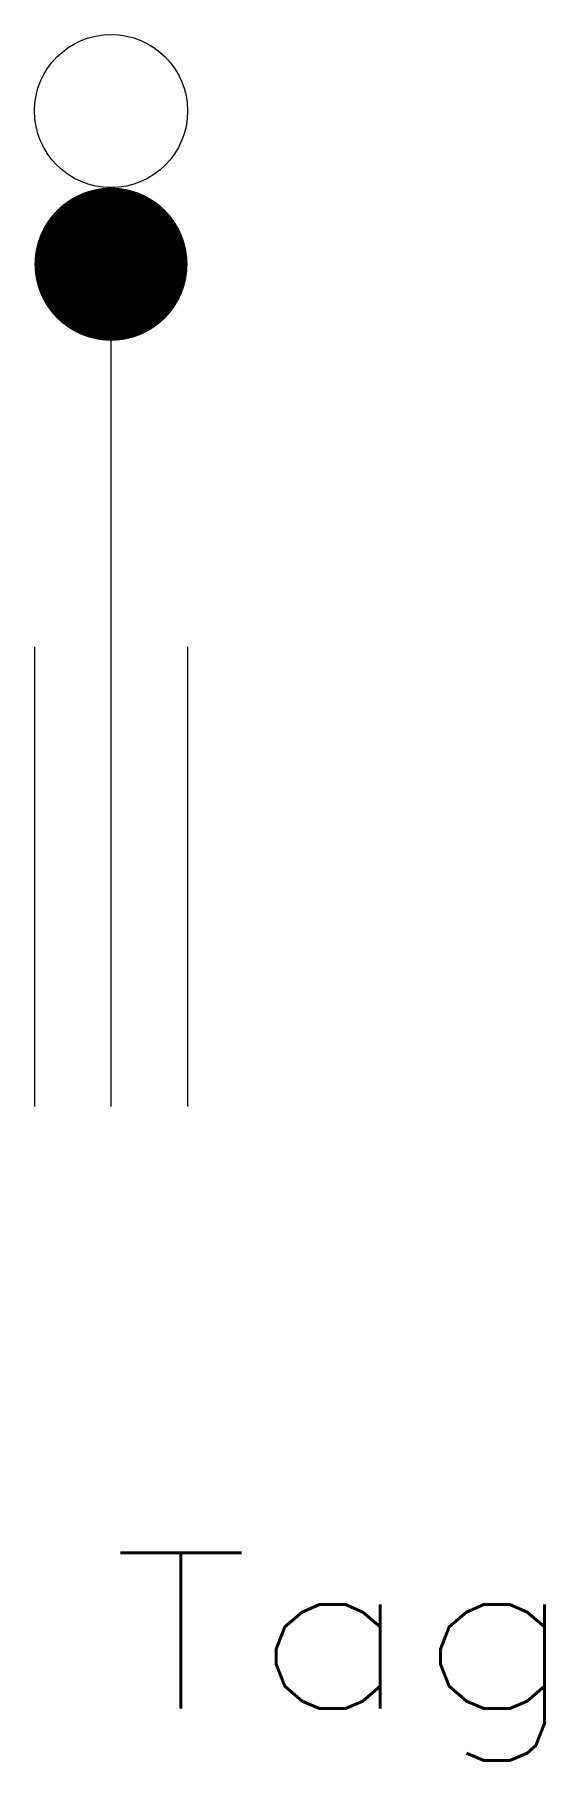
# Model space of a CAD drawing. Header units: inches. Extents: x -0.6 to 3.5, y -9.1 to 5.
import ezdxf
from ezdxf.enums import TextEntityAlignment as Align

# ---------------------------------------------------------------- set-up
doc = ezdxf.new("R2010")
doc.units = ezdxf.units.IN
doc.header["$MEASUREMENT"] = 0
doc.layers.get('0').update_dxf_attribs({"lineweight": 0})
doc.styles.add('STANDARD1', font='TXT.SHX')

msp = doc.modelspace()

# ---------------------------------------------------------------- linework, layer by layer
for p, q in [((-0.005, -3.78), (-0.005, 2.47)), ((-0.63, -0.03), (-0.63, -3.78)), ((0.62, -0.03), (0.62, -3.78))]:
    msp.add_line(p, q)
at = {"lineweight": 211, "const_width": 0.625}
msp.add_lwpolyline([(-0.318, 3.095, 1), (0.307, 3.095, 1)], format="xyb", close=True, dxfattribs=at)
at = {"lineweight": 0}
msp.add_circle((-0.005, 4.345), 0.625, dxfattribs=at)

# ---------------------------------------------------------------- texts
at = {"color": 7, "linetype": 'Continuous', "style": 'STANDARD1', "width": 1.166667}
msp.add_text('Tag', height=1.272, dxfattribs=at).set_placement((0, -8.696), (3.816, -8.696), align=Align.FIT)

doc.saveas('drawing.dxf')
